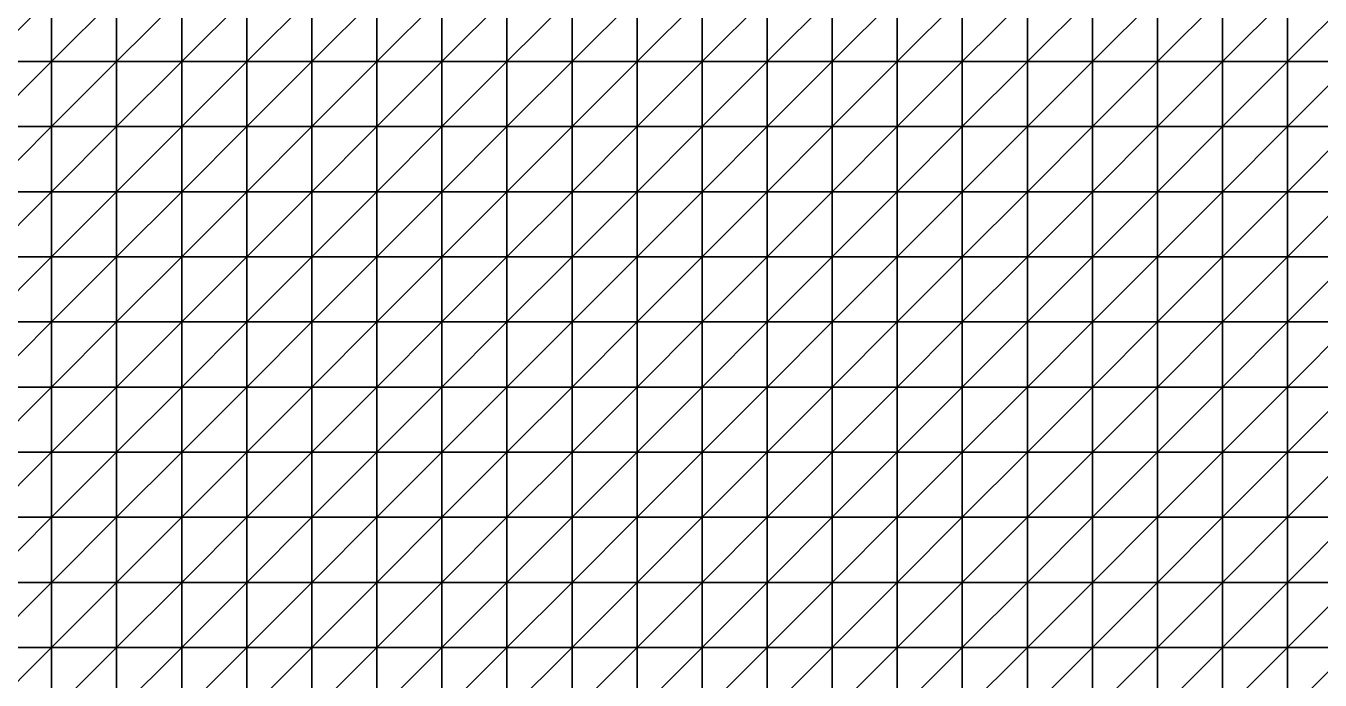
# Model space of a CAD drawing. Header units: metres. Extents: x 351000 to 353000, y 7455000 to 7457000.
# Drawn here: x 351490.1 to 351987.5, y 7455987.5 to 7456238.7 of the extents above; entities that cross this region are included whole.
import ezdxf

# ---------------------------------------------------------------- set-up
doc = ezdxf.new("R2010")
doc.units = ezdxf.units.M

msp = doc.modelspace()

# ---------------------------------------------------------------- linework, layer by layer
at = {"layer": 'BASE_OF_OXIDE_BOX'}
for points in [[(351475, 7456225, 1159.67), (351500, 7456225, 1165.14), (351500, 7456250, 1162.26)], [(351475, 7456225, 1159.67), (351500, 7456250, 1162.26), (351475, 7456250, 1160.3)], [(351500, 7456225, 1165.14), (351525, 7456225, 1172.25), (351525, 7456250, 1166.75)], [(351500, 7456225, 1165.14), (351525, 7456250, 1166.75), (351500, 7456250, 1162.26)], [(351525, 7456225, 1172.25), (351550, 7456225, 1180), (351550, 7456250, 1173.06)], [(351525, 7456225, 1172.25), (351550, 7456250, 1173.06), (351525, 7456250, 1166.75)], [(351550, 7456225, 1180), (351575, 7456225, 1187.19), (351575, 7456250, 1180.02)], [(351550, 7456225, 1180), (351575, 7456250, 1180.02), (351550, 7456250, 1173.06)], [(351575, 7456225, 1187.19), (351600, 7456225, 1192.64), (351600, 7456250, 1186.21)], [(351575, 7456225, 1187.19), (351600, 7456250, 1186.21), (351575, 7456250, 1180.02)], [(351600, 7456225, 1192.64), (351625, 7456225, 1195.49), (351625, 7456250, 1190.42)], [(351600, 7456225, 1192.64), (351625, 7456250, 1190.42), (351600, 7456250, 1186.21)], [(351625, 7456225, 1195.49), (351650, 7456225, 1195.62), (351650, 7456250, 1192.17)], [(351625, 7456225, 1195.49), (351650, 7456250, 1192.17), (351625, 7456250, 1190.42)], [(351650, 7456225, 1195.62), (351675, 7456225, 1193.72), (351675, 7456250, 1191.92)], [(351650, 7456225, 1195.62), (351675, 7456250, 1191.92), (351650, 7456250, 1192.17)], [(351675, 7456225, 1193.72), (351700, 7456225, 1191.16), (351700, 7456250, 1190.87)], [(351675, 7456225, 1193.72), (351700, 7456250, 1190.87), (351675, 7456250, 1191.92)], [(351700, 7456225, 1191.16), (351725, 7456225, 1189.55), (351725, 7456250, 1190.51)], [(351700, 7456225, 1191.16), (351725, 7456250, 1190.51), (351700, 7456250, 1190.87)], [(351725, 7456225, 1189.55), (351750, 7456225, 1190.13), (351750, 7456250, 1191.98)], [(351725, 7456225, 1189.55), (351750, 7456250, 1191.98), (351725, 7456250, 1190.51)], [(351750, 7456225, 1190.13), (351775, 7456225, 1193.22), (351775, 7456250, 1195.52)], [(351750, 7456225, 1190.13), (351775, 7456250, 1195.52), (351750, 7456250, 1191.98)], [(351775, 7456225, 1193.22), (351800, 7456225, 1197.93), (351800, 7456250, 1200.2)], [(351775, 7456225, 1193.22), (351800, 7456250, 1200.2), (351775, 7456250, 1195.52)], [(351800, 7456225, 1197.93), (351825, 7456225, 1202.55), (351825, 7456250, 1204.33)], [(351800, 7456225, 1197.93), (351825, 7456250, 1204.33), (351800, 7456250, 1200.2)], [(351825, 7456225, 1202.55), (351850, 7456225, 1205.28), (351850, 7456250, 1206.25)], [(351825, 7456225, 1202.55), (351850, 7456250, 1206.25), (351825, 7456250, 1204.33)], [(351850, 7456225, 1205.28), (351875, 7456225, 1205.07), (351875, 7456250, 1205.13)], [(351850, 7456225, 1205.28), (351875, 7456250, 1205.13), (351850, 7456250, 1206.25)], [(351875, 7456225, 1205.07), (351900, 7456225, 1201.99), (351900, 7456250, 1201.36)], [(351875, 7456225, 1205.07), (351900, 7456250, 1201.36), (351875, 7456250, 1205.13)], [(351900, 7456225, 1201.99), (351925, 7456225, 1197.15), (351925, 7456250, 1196.26)], [(351900, 7456225, 1201.99), (351925, 7456250, 1196.26), (351900, 7456250, 1201.36)], [(351925, 7456225, 1197.15), (351950, 7456225, 1192.21), (351950, 7456250, 1191.56)], [(351925, 7456225, 1197.15), (351950, 7456250, 1191.56), (351925, 7456250, 1196.26)], [(351950, 7456225, 1192.21), (351975, 7456225, 1188.58), (351975, 7456250, 1188.58)], [(351950, 7456225, 1192.21), (351975, 7456250, 1188.58), (351950, 7456250, 1191.56)], [(351975, 7456225, 1188.58), (352000, 7456225, 1186.88), (352000, 7456250, 1187.69)], [(351975, 7456225, 1188.58), (352000, 7456250, 1187.69), (351975, 7456250, 1188.58)], [(351475, 7456200, 1161.87), (351500, 7456200, 1171.58), (351500, 7456225, 1165.14)], [(351475, 7456200, 1161.87), (351500, 7456225, 1165.14), (351475, 7456225, 1159.67)], [(351500, 7456200, 1171.58), (351525, 7456200, 1181.83), (351525, 7456225, 1172.25)], [(351500, 7456200, 1171.58), (351525, 7456225, 1172.25), (351500, 7456225, 1165.14)], [(351525, 7456200, 1181.83), (351550, 7456200, 1191.27), (351550, 7456225, 1180)], [(351525, 7456200, 1181.83), (351550, 7456225, 1180), (351525, 7456225, 1172.25)], [(351550, 7456200, 1191.27), (351575, 7456200, 1198.75), (351575, 7456225, 1187.19)], [(351550, 7456200, 1191.27), (351575, 7456225, 1187.19), (351550, 7456225, 1180)], [(351575, 7456200, 1198.75), (351600, 7456200, 1203.42), (351600, 7456225, 1192.64)], [(351575, 7456200, 1198.75), (351600, 7456225, 1192.64), (351575, 7456225, 1187.19)], [(351600, 7456200, 1203.42), (351625, 7456200, 1204.84), (351625, 7456225, 1195.49)], [(351600, 7456200, 1203.42), (351625, 7456225, 1195.49), (351600, 7456225, 1192.64)], [(351625, 7456200, 1204.84), (351650, 7456200, 1203.24), (351650, 7456225, 1195.62)], [(351625, 7456200, 1204.84), (351650, 7456225, 1195.62), (351625, 7456225, 1195.49)], [(351650, 7456200, 1203.24), (351675, 7456200, 1199.55), (351675, 7456225, 1193.72)], [(351650, 7456200, 1203.24), (351675, 7456225, 1193.72), (351650, 7456225, 1195.62)], [(351675, 7456200, 1199.55), (351700, 7456200, 1195.26), (351700, 7456225, 1191.16)], [(351675, 7456200, 1199.55), (351700, 7456225, 1191.16), (351675, 7456225, 1193.72)], [(351700, 7456200, 1195.26), (351725, 7456200, 1192.04), (351725, 7456225, 1189.55)], [(351700, 7456200, 1195.26), (351725, 7456225, 1189.55), (351700, 7456225, 1191.16)], [(351725, 7456200, 1192.04), (351750, 7456200, 1191.18), (351750, 7456225, 1190.13)], [(351725, 7456200, 1192.04), (351750, 7456225, 1190.13), (351725, 7456225, 1189.55)], [(351750, 7456200, 1191.18), (351775, 7456200, 1193.07), (351775, 7456225, 1193.22)], [(351750, 7456200, 1191.18), (351775, 7456225, 1193.22), (351750, 7456225, 1190.13)], [(351775, 7456200, 1193.07), (351800, 7456200, 1196.95), (351800, 7456225, 1197.93)], [(351775, 7456200, 1193.07), (351800, 7456225, 1197.93), (351775, 7456225, 1193.22)], [(351800, 7456200, 1196.95), (351825, 7456200, 1201.18), (351825, 7456225, 1202.55)], [(351800, 7456200, 1196.95), (351825, 7456225, 1202.55), (351800, 7456225, 1197.93)], [(351825, 7456200, 1201.18), (351850, 7456200, 1203.98), (351850, 7456225, 1205.28)], [(351825, 7456200, 1201.18), (351850, 7456225, 1205.28), (351825, 7456225, 1202.55)], [(351850, 7456200, 1203.98), (351875, 7456200, 1204.14), (351875, 7456225, 1205.07)], [(351850, 7456200, 1203.98), (351875, 7456225, 1205.07), (351850, 7456225, 1205.28)], [(351875, 7456200, 1204.14), (351900, 7456200, 1201.49), (351900, 7456225, 1201.99)], [(351875, 7456200, 1204.14), (351900, 7456225, 1201.99), (351875, 7456225, 1205.07)], [(351900, 7456200, 1201.49), (351925, 7456200, 1196.92), (351925, 7456225, 1197.15)], [(351900, 7456200, 1201.49), (351925, 7456225, 1197.15), (351900, 7456225, 1201.99)], [(351925, 7456200, 1196.92), (351950, 7456200, 1191.95), (351950, 7456225, 1192.21)], [(351925, 7456200, 1196.92), (351950, 7456225, 1192.21), (351925, 7456225, 1197.15)], [(351950, 7456200, 1191.95), (351975, 7456200, 1188.04), (351975, 7456225, 1188.58)], [(351950, 7456200, 1191.95), (351975, 7456225, 1188.58), (351950, 7456225, 1192.21)], [(351975, 7456200, 1188.04), (352000, 7456200, 1185.97), (352000, 7456225, 1186.88)], [(351975, 7456200, 1188.04), (352000, 7456225, 1186.88), (351975, 7456225, 1188.58)], [(351475, 7456175, 1167.38), (351500, 7456175, 1181.17), (351500, 7456200, 1171.58)], [(351475, 7456175, 1167.38), (351500, 7456200, 1171.58), (351475, 7456200, 1161.87)], [(351500, 7456175, 1181.17), (351525, 7456175, 1194.23), (351525, 7456200, 1181.83)], [(351500, 7456175, 1181.17), (351525, 7456200, 1181.83), (351500, 7456200, 1171.58)], [(351525, 7456175, 1194.23), (351550, 7456175, 1204.98), (351550, 7456200, 1191.27)], [(351525, 7456175, 1194.23), (351550, 7456200, 1191.27), (351525, 7456200, 1181.83)], [(351550, 7456175, 1204.98), (351575, 7456175, 1212.43), (351575, 7456200, 1198.75)], [(351550, 7456175, 1204.98), (351575, 7456200, 1198.75), (351550, 7456200, 1191.27)], [(351575, 7456175, 1212.43), (351600, 7456175, 1216.11), (351600, 7456200, 1203.42)], [(351575, 7456175, 1212.43), (351600, 7456200, 1203.42), (351575, 7456200, 1198.75)], [(351600, 7456175, 1216.11), (351625, 7456175, 1216.06), (351625, 7456200, 1204.84)], [(351600, 7456175, 1216.11), (351625, 7456200, 1204.84), (351600, 7456200, 1203.42)], [(351625, 7456175, 1216.06), (351650, 7456175, 1212.81), (351650, 7456200, 1203.24)], [(351625, 7456175, 1216.06), (351650, 7456200, 1203.24), (351625, 7456200, 1204.84)], [(351650, 7456175, 1212.81), (351675, 7456175, 1207.48), (351675, 7456200, 1199.55)], [(351650, 7456175, 1212.81), (351675, 7456200, 1199.55), (351650, 7456200, 1203.24)], [(351675, 7456175, 1207.48), (351700, 7456175, 1201.56), (351700, 7456200, 1195.26)], [(351675, 7456175, 1207.48), (351700, 7456200, 1195.26), (351675, 7456200, 1199.55)], [(351700, 7456175, 1201.56), (351725, 7456175, 1196.7), (351725, 7456200, 1192.04)], [(351700, 7456175, 1201.56), (351725, 7456200, 1192.04), (351700, 7456200, 1195.26)], [(351725, 7456175, 1196.7), (351750, 7456175, 1194.17), (351750, 7456200, 1191.18)], [(351725, 7456175, 1196.7), (351750, 7456200, 1191.18), (351725, 7456200, 1192.04)], [(351750, 7456175, 1194.17), (351775, 7456175, 1194.46), (351775, 7456200, 1193.07)], [(351750, 7456175, 1194.17), (351775, 7456200, 1193.07), (351750, 7456200, 1191.18)], [(351775, 7456175, 1194.46), (351800, 7456175, 1196.96), (351800, 7456200, 1196.95)], [(351775, 7456175, 1194.46), (351800, 7456200, 1196.95), (351775, 7456200, 1193.07)], [(351800, 7456175, 1196.96), (351825, 7456175, 1200.25), (351825, 7456200, 1201.18)], [(351800, 7456175, 1196.96), (351825, 7456200, 1201.18), (351800, 7456200, 1196.95)], [(351825, 7456175, 1200.25), (351850, 7456175, 1202.63), (351850, 7456200, 1203.98)], [(351825, 7456175, 1200.25), (351850, 7456200, 1203.98), (351825, 7456200, 1201.18)], [(351850, 7456175, 1202.63), (351875, 7456175, 1202.85), (351875, 7456200, 1204.14)], [(351850, 7456175, 1202.63), (351875, 7456200, 1204.14), (351850, 7456200, 1203.98)], [(351875, 7456175, 1202.85), (351900, 7456175, 1200.52), (351900, 7456200, 1201.49)], [(351875, 7456175, 1202.85), (351900, 7456200, 1201.49), (351875, 7456200, 1204.14)], [(351900, 7456175, 1200.52), (351925, 7456175, 1196.26), (351925, 7456200, 1196.92)], [(351900, 7456175, 1200.52), (351925, 7456200, 1196.92), (351900, 7456200, 1201.49)], [(351925, 7456175, 1196.26), (351950, 7456175, 1191.41), (351950, 7456200, 1191.95)], [(351925, 7456175, 1196.26), (351950, 7456200, 1191.95), (351925, 7456200, 1196.92)], [(351950, 7456175, 1191.41), (351975, 7456175, 1187.4), (351975, 7456200, 1188.04)], [(351950, 7456175, 1191.41), (351975, 7456200, 1188.04), (351950, 7456200, 1191.95)], [(351975, 7456175, 1187.4), (352000, 7456175, 1185.1), (352000, 7456200, 1185.97)], [(351975, 7456175, 1187.4), (352000, 7456200, 1185.97), (351975, 7456200, 1188.04)], [(351475, 7456150, 1176.27), (351500, 7456150, 1192.91), (351500, 7456175, 1181.17)], [(351475, 7456150, 1176.27), (351500, 7456175, 1181.17), (351475, 7456175, 1167.38)], [(351500, 7456150, 1192.91), (351525, 7456150, 1207.49), (351525, 7456175, 1194.23)], [(351500, 7456150, 1192.91), (351525, 7456175, 1194.23), (351500, 7456175, 1181.17)], [(351525, 7456150, 1207.49), (351550, 7456150, 1218.41), (351550, 7456175, 1204.98)], [(351525, 7456150, 1207.49), (351550, 7456175, 1204.98), (351525, 7456175, 1194.23)], [(351550, 7456150, 1218.41), (351575, 7456150, 1224.97), (351575, 7456175, 1212.43)], [(351550, 7456150, 1218.41), (351575, 7456175, 1212.43), (351550, 7456175, 1204.98)], [(351575, 7456150, 1224.97), (351600, 7456150, 1227.16), (351600, 7456175, 1216.11)], [(351575, 7456150, 1224.97), (351600, 7456175, 1216.11), (351575, 7456175, 1212.43)], [(351600, 7456150, 1227.16), (351625, 7456150, 1225.45), (351625, 7456175, 1216.06)], [(351600, 7456150, 1227.16), (351625, 7456175, 1216.06), (351600, 7456175, 1216.11)], [(351625, 7456150, 1225.45), (351650, 7456150, 1220.67), (351650, 7456175, 1212.81)], [(351625, 7456150, 1225.45), (351650, 7456175, 1212.81), (351625, 7456175, 1216.06)], [(351650, 7456150, 1220.67), (351675, 7456150, 1213.98), (351675, 7456175, 1207.48)], [(351650, 7456150, 1220.67), (351675, 7456175, 1207.48), (351650, 7456175, 1212.81)], [(351675, 7456150, 1213.98), (351700, 7456150, 1206.81), (351700, 7456175, 1201.56)], [(351675, 7456150, 1213.98), (351700, 7456175, 1201.56), (351675, 7456175, 1207.48)], [(351700, 7456150, 1206.81), (351725, 7456150, 1200.65), (351725, 7456175, 1196.7)], [(351700, 7456150, 1206.81), (351725, 7456175, 1196.7), (351700, 7456175, 1201.56)], [(351725, 7456150, 1200.65), (351750, 7456150, 1196.73), (351750, 7456175, 1194.17)], [(351725, 7456150, 1200.65), (351750, 7456175, 1194.17), (351725, 7456175, 1196.7)], [(351750, 7456150, 1196.73), (351775, 7456150, 1195.58), (351775, 7456175, 1194.46)], [(351750, 7456150, 1196.73), (351775, 7456175, 1194.46), (351750, 7456175, 1194.17)], [(351775, 7456150, 1195.58), (351800, 7456150, 1196.84), (351800, 7456175, 1196.96)], [(351775, 7456150, 1195.58), (351800, 7456175, 1196.96), (351775, 7456175, 1194.46)], [(351800, 7456150, 1196.84), (351825, 7456150, 1199.32), (351825, 7456175, 1200.25)], [(351800, 7456150, 1196.84), (351825, 7456175, 1200.25), (351800, 7456175, 1196.96)], [(351825, 7456150, 1199.32), (351850, 7456150, 1201.52), (351850, 7456175, 1202.63)], [(351825, 7456150, 1199.32), (351850, 7456175, 1202.63), (351825, 7456175, 1200.25)], [(351850, 7456150, 1201.52), (351875, 7456150, 1202.13), (351875, 7456175, 1202.85)], [(351850, 7456150, 1201.52), (351875, 7456175, 1202.85), (351850, 7456175, 1202.63)], [(351875, 7456150, 1202.13), (351900, 7456150, 1200.51), (351900, 7456175, 1200.52)], [(351875, 7456150, 1202.13), (351900, 7456175, 1200.52), (351875, 7456175, 1202.85)], [(351900, 7456150, 1200.51), (351925, 7456150, 1196.96), (351925, 7456175, 1196.26)], [(351900, 7456150, 1200.51), (351925, 7456175, 1196.26), (351900, 7456175, 1200.52)], [(351925, 7456150, 1196.96), (351950, 7456150, 1192.54), (351950, 7456175, 1191.41)], [(351925, 7456150, 1196.96), (351950, 7456175, 1191.41), (351925, 7456175, 1196.26)], [(351950, 7456150, 1192.54), (351975, 7456150, 1188.58), (351975, 7456175, 1187.4)], [(351950, 7456150, 1192.54), (351975, 7456175, 1187.4), (351950, 7456175, 1191.41)], [(351975, 7456150, 1188.58), (352000, 7456150, 1186.03), (352000, 7456175, 1185.1)], [(351975, 7456150, 1188.58), (352000, 7456175, 1185.1), (351975, 7456175, 1187.4)], [(351475, 7456125, 1187.43), (351500, 7456125, 1205), (351500, 7456150, 1192.91)], [(351475, 7456125, 1187.43), (351500, 7456150, 1192.91), (351475, 7456150, 1176.27)], [(351500, 7456125, 1205), (351525, 7456125, 1219.31), (351525, 7456150, 1207.49)], [(351500, 7456125, 1205), (351525, 7456150, 1207.49), (351500, 7456150, 1192.91)], [(351525, 7456125, 1219.31), (351550, 7456125, 1227.46), (351550, 7456150, 1218.41)], [(351525, 7456125, 1219.31), (351550, 7456150, 1218.41), (351525, 7456150, 1207.49)], [(351550, 7456125, 1227.46), (351575, 7456125, 1229.09), (351575, 7456150, 1224.97)], [(351550, 7456125, 1227.46), (351575, 7456150, 1224.97), (351550, 7456150, 1218.41)], [(351575, 7456125, 1229.09), (351600, 7456125, 1229.96), (351600, 7456150, 1227.16)], [(351575, 7456125, 1229.09), (351600, 7456150, 1227.16), (351575, 7456150, 1224.97)], [(351600, 7456125, 1229.96), (351625, 7456125, 1230.01), (351625, 7456150, 1225.45)], [(351600, 7456125, 1229.96), (351625, 7456150, 1225.45), (351600, 7456150, 1227.16)], [(351625, 7456125, 1230.01), (351650, 7456125, 1223.82), (351650, 7456150, 1220.67)], [(351625, 7456125, 1230.01), (351650, 7456150, 1220.67), (351625, 7456150, 1225.45)], [(351650, 7456125, 1223.82), (351675, 7456125, 1216.16), (351675, 7456150, 1213.98)], [(351650, 7456125, 1223.82), (351675, 7456150, 1213.98), (351650, 7456150, 1220.67)], [(351675, 7456125, 1216.16), (351700, 7456125, 1208.27), (351700, 7456150, 1206.81)], [(351675, 7456125, 1216.16), (351700, 7456150, 1206.81), (351675, 7456150, 1213.98)], [(351700, 7456125, 1208.27), (351725, 7456125, 1201.43), (351725, 7456150, 1200.65)], [(351700, 7456125, 1208.27), (351725, 7456150, 1200.65), (351700, 7456150, 1206.81)], [(351725, 7456125, 1201.43), (351750, 7456125, 1196.75), (351750, 7456150, 1196.73)], [(351725, 7456125, 1201.43), (351750, 7456150, 1196.73), (351725, 7456150, 1200.65)], [(351750, 7456125, 1196.75), (351775, 7456125, 1194.85), (351775, 7456150, 1195.58)], [(351750, 7456125, 1196.75), (351775, 7456150, 1195.58), (351750, 7456150, 1196.73)], [(351775, 7456125, 1194.85), (351800, 7456125, 1195.58), (351800, 7456150, 1196.84)], [(351775, 7456125, 1194.85), (351800, 7456150, 1196.84), (351775, 7456150, 1195.58)], [(351800, 7456125, 1195.58), (351825, 7456125, 1198.07), (351825, 7456150, 1199.32)], [(351800, 7456125, 1195.58), (351825, 7456150, 1199.32), (351800, 7456150, 1196.84)], [(351825, 7456125, 1198.07), (351850, 7456125, 1200.98), (351850, 7456150, 1201.52)], [(351825, 7456125, 1198.07), (351850, 7456150, 1201.52), (351825, 7456150, 1199.32)], [(351850, 7456125, 1200.98), (351875, 7456125, 1202.92), (351875, 7456150, 1202.13)], [(351850, 7456125, 1200.98), (351875, 7456150, 1202.13), (351850, 7456150, 1201.52)], [(351875, 7456125, 1202.92), (351900, 7456125, 1202.92), (351900, 7456150, 1200.51)], [(351875, 7456125, 1202.92), (351900, 7456150, 1200.51), (351875, 7456150, 1202.13)], [(351900, 7456125, 1202.92), (351925, 7456125, 1200.86), (351925, 7456150, 1196.96)], [(351900, 7456125, 1202.92), (351925, 7456150, 1196.96), (351900, 7456150, 1200.51)], [(351925, 7456125, 1200.86), (351950, 7456125, 1197.43), (351950, 7456150, 1192.54)], [(351925, 7456125, 1200.86), (351950, 7456150, 1192.54), (351925, 7456150, 1196.96)], [(351950, 7456125, 1197.43), (351975, 7456125, 1193.78), (351975, 7456150, 1188.58)], [(351950, 7456125, 1197.43), (351975, 7456150, 1188.58), (351950, 7456150, 1192.54)], [(351975, 7456125, 1193.78), (352000, 7456125, 1190.89), (352000, 7456150, 1186.03)], [(351975, 7456125, 1193.78), (352000, 7456150, 1186.03), (351975, 7456150, 1188.58)], [(351475, 7456100, 1198.47), (351500, 7456100, 1215.27), (351500, 7456125, 1205)], [(351475, 7456100, 1198.47), (351500, 7456125, 1205), (351475, 7456125, 1187.43)], [(351500, 7456100, 1215.27), (351525, 7456100, 1222.01), (351525, 7456125, 1219.31)], [(351500, 7456100, 1215.27), (351525, 7456125, 1219.31), (351500, 7456125, 1205)], [(351525, 7456100, 1222.01), (351550, 7456100, 1224.01), (351550, 7456125, 1227.46)], [(351525, 7456100, 1222.01), (351550, 7456125, 1227.46), (351525, 7456125, 1219.31)], [(351550, 7456100, 1224.01), (351575, 7456100, 1224.81), (351575, 7456125, 1229.09)], [(351550, 7456100, 1224.01), (351575, 7456125, 1229.09), (351550, 7456125, 1227.46)], [(351575, 7456100, 1224.81), (351600, 7456100, 1225.33), (351600, 7456125, 1229.96)], [(351575, 7456100, 1224.81), (351600, 7456125, 1229.96), (351575, 7456125, 1229.09)], [(351600, 7456100, 1225.33), (351625, 7456100, 1226.29), (351625, 7456125, 1230.01)], [(351600, 7456100, 1225.33), (351625, 7456125, 1230.01), (351600, 7456125, 1229.96)], [(351625, 7456100, 1226.29), (351650, 7456100, 1221.97), (351650, 7456125, 1223.82)], [(351625, 7456100, 1226.29), (351650, 7456125, 1223.82), (351625, 7456125, 1230.01)], [(351650, 7456100, 1221.97), (351675, 7456100, 1213.78), (351675, 7456125, 1216.16)], [(351650, 7456100, 1221.97), (351675, 7456125, 1216.16), (351650, 7456125, 1223.82)], [(351675, 7456100, 1213.78), (351700, 7456100, 1205.72), (351700, 7456125, 1208.27)], [(351675, 7456100, 1213.78), (351700, 7456125, 1208.27), (351675, 7456125, 1216.16)], [(351700, 7456100, 1205.72), (351725, 7456100, 1198.81), (351725, 7456125, 1201.43)], [(351700, 7456100, 1205.72), (351725, 7456125, 1201.43), (351700, 7456125, 1208.27)], [(351725, 7456100, 1198.81), (351750, 7456100, 1194.04), (351750, 7456125, 1196.75)], [(351725, 7456100, 1198.81), (351750, 7456125, 1196.75), (351725, 7456125, 1201.43)], [(351750, 7456100, 1194.04), (351775, 7456100, 1192.11), (351775, 7456125, 1194.85)], [(351750, 7456100, 1194.04), (351775, 7456125, 1194.85), (351750, 7456125, 1196.75)], [(351775, 7456100, 1192.11), (351800, 7456100, 1193.15), (351800, 7456125, 1195.58)], [(351775, 7456100, 1192.11), (351800, 7456125, 1195.58), (351775, 7456125, 1194.85)], [(351800, 7456100, 1193.15), (351825, 7456100, 1196.59), (351825, 7456125, 1198.07)], [(351800, 7456100, 1193.15), (351825, 7456125, 1198.07), (351800, 7456125, 1195.58)], [(351825, 7456100, 1196.59), (351850, 7456100, 1201.23), (351850, 7456125, 1200.98)], [(351825, 7456100, 1196.59), (351850, 7456125, 1200.98), (351825, 7456125, 1198.07)], [(351850, 7456100, 1201.23), (351875, 7456100, 1205.12), (351875, 7456125, 1202.92)], [(351850, 7456100, 1201.23), (351875, 7456125, 1202.92), (351850, 7456125, 1200.98)], [(351875, 7456100, 1205.12), (351900, 7456100, 1207.56), (351900, 7456125, 1202.92)], [(351875, 7456100, 1205.12), (351900, 7456125, 1202.92), (351875, 7456125, 1202.92)], [(351900, 7456100, 1207.56), (351925, 7456100, 1208.4), (351925, 7456125, 1200.86)], [(351900, 7456100, 1207.56), (351925, 7456125, 1200.86), (351900, 7456125, 1202.92)], [(351925, 7456100, 1208.4), (351950, 7456100, 1206.53), (351950, 7456125, 1197.43)], [(351925, 7456100, 1208.4), (351950, 7456125, 1197.43), (351925, 7456125, 1200.86)], [(351950, 7456100, 1206.53), (351975, 7456100, 1203.44), (351975, 7456125, 1193.78)], [(351950, 7456100, 1206.53), (351975, 7456125, 1193.78), (351950, 7456125, 1197.43)], [(351975, 7456100, 1203.44), (352000, 7456100, 1200.12), (352000, 7456125, 1190.89)], [(351975, 7456100, 1203.44), (352000, 7456125, 1190.89), (351975, 7456125, 1193.78)], [(351475, 7456075, 1206.82), (351500, 7456075, 1215.8), (351500, 7456100, 1215.27)], [(351475, 7456075, 1206.82), (351500, 7456100, 1215.27), (351475, 7456100, 1198.47)], [(351500, 7456075, 1215.8), (351525, 7456075, 1217.77), (351525, 7456100, 1222.01)], [(351500, 7456075, 1215.8), (351525, 7456100, 1222.01), (351500, 7456100, 1215.27)], [(351525, 7456075, 1217.77), (351550, 7456075, 1218.77), (351550, 7456100, 1224.01)], [(351525, 7456075, 1217.77), (351550, 7456100, 1224.01), (351525, 7456100, 1222.01)], [(351550, 7456075, 1218.77), (351575, 7456075, 1219.52), (351575, 7456100, 1224.81)], [(351550, 7456075, 1218.77), (351575, 7456100, 1224.81), (351550, 7456100, 1224.01)], [(351575, 7456075, 1219.52), (351600, 7456075, 1220.7), (351600, 7456100, 1225.33)], [(351575, 7456075, 1219.52), (351600, 7456100, 1225.33), (351575, 7456100, 1224.81)], [(351600, 7456075, 1220.7), (351625, 7456075, 1222.69), (351625, 7456100, 1226.29)], [(351600, 7456075, 1220.7), (351625, 7456100, 1226.29), (351600, 7456100, 1225.33)], [(351625, 7456075, 1222.69), (351650, 7456075, 1217.85), (351650, 7456100, 1221.97)], [(351625, 7456075, 1222.69), (351650, 7456100, 1221.97), (351625, 7456100, 1226.29)], [(351650, 7456075, 1217.85), (351675, 7456075, 1209.59), (351675, 7456100, 1213.78)], [(351650, 7456075, 1217.85), (351675, 7456100, 1213.78), (351650, 7456100, 1221.97)], [(351675, 7456075, 1209.59), (351700, 7456075, 1201.72), (351700, 7456100, 1205.72)], [(351675, 7456075, 1209.59), (351700, 7456100, 1205.72), (351675, 7456100, 1213.78)], [(351700, 7456075, 1201.72), (351725, 7456075, 1195.03), (351725, 7456100, 1198.81)], [(351700, 7456075, 1201.72), (351725, 7456100, 1198.81), (351700, 7456100, 1205.72)], [(351725, 7456075, 1195.03), (351750, 7456075, 1190.43), (351750, 7456100, 1194.04)], [(351725, 7456075, 1195.03), (351750, 7456100, 1194.04), (351725, 7456100, 1198.81)], [(351750, 7456075, 1190.43), (351775, 7456075, 1188.74), (351775, 7456100, 1192.11)], [(351750, 7456075, 1190.43), (351775, 7456100, 1192.11), (351750, 7456100, 1194.04)], [(351775, 7456075, 1188.74), (351800, 7456075, 1190.4), (351800, 7456100, 1193.15)], [(351775, 7456075, 1188.74), (351800, 7456100, 1193.15), (351775, 7456100, 1192.11)], [(351800, 7456075, 1190.4), (351825, 7456075, 1195.17), (351825, 7456100, 1196.59)], [(351800, 7456075, 1190.4), (351825, 7456100, 1196.59), (351800, 7456100, 1193.15)], [(351825, 7456075, 1195.17), (351850, 7456075, 1201.98), (351850, 7456100, 1201.23)], [(351825, 7456075, 1195.17), (351850, 7456100, 1201.23), (351825, 7456100, 1196.59)], [(351850, 7456075, 1201.98), (351875, 7456075, 1206.62), (351875, 7456100, 1205.12)], [(351850, 7456075, 1201.98), (351875, 7456100, 1205.12), (351850, 7456100, 1201.23)], [(351875, 7456075, 1206.62), (351900, 7456075, 1209.93), (351900, 7456100, 1207.56)], [(351875, 7456075, 1206.62), (351900, 7456100, 1207.56), (351875, 7456100, 1205.12)], [(351900, 7456075, 1209.93), (351925, 7456075, 1213.78), (351925, 7456100, 1208.4)], [(351900, 7456075, 1209.93), (351925, 7456100, 1208.4), (351900, 7456100, 1207.56)], [(351925, 7456075, 1213.78), (351950, 7456075, 1217.38), (351950, 7456100, 1206.53)], [(351925, 7456075, 1213.78), (351950, 7456100, 1206.53), (351925, 7456100, 1208.4)], [(351950, 7456075, 1217.38), (351975, 7456075, 1215.28), (351975, 7456100, 1203.44)], [(351950, 7456075, 1217.38), (351975, 7456100, 1203.44), (351950, 7456100, 1206.53)], [(351975, 7456075, 1215.28), (352000, 7456075, 1211.51), (352000, 7456100, 1200.12)], [(351975, 7456075, 1215.28), (352000, 7456100, 1200.12), (351975, 7456100, 1203.44)], [(351475, 7456050, 1211.09), (351500, 7456050, 1213.08), (351500, 7456075, 1215.8)], [(351475, 7456050, 1211.09), (351500, 7456075, 1215.8), (351475, 7456075, 1206.82)], [(351500, 7456050, 1213.08), (351525, 7456050, 1214.22), (351525, 7456075, 1217.77)], [(351500, 7456050, 1213.08), (351525, 7456075, 1217.77), (351500, 7456075, 1215.8)], [(351525, 7456050, 1214.22), (351550, 7456050, 1215.21), (351550, 7456075, 1218.77)], [(351525, 7456050, 1214.22), (351550, 7456075, 1218.77), (351525, 7456075, 1217.77)], [(351550, 7456050, 1215.21), (351575, 7456050, 1216.84), (351575, 7456075, 1219.52)], [(351550, 7456050, 1215.21), (351575, 7456075, 1219.52), (351550, 7456075, 1218.77)], [(351575, 7456050, 1216.84), (351600, 7456050, 1219.55), (351600, 7456075, 1220.7)], [(351575, 7456050, 1216.84), (351600, 7456075, 1220.7), (351575, 7456075, 1219.52)], [(351600, 7456050, 1219.55), (351625, 7456050, 1223.25), (351625, 7456075, 1222.69)], [(351600, 7456050, 1219.55), (351625, 7456075, 1222.69), (351600, 7456075, 1220.7)], [(351625, 7456050, 1223.25), (351650, 7456050, 1215.45), (351650, 7456075, 1217.85)], [(351625, 7456050, 1223.25), (351650, 7456075, 1217.85), (351625, 7456075, 1222.69)], [(351650, 7456050, 1215.45), (351675, 7456050, 1207.49), (351675, 7456075, 1209.59)], [(351650, 7456050, 1215.45), (351675, 7456075, 1209.59), (351650, 7456075, 1217.85)], [(351675, 7456050, 1207.49), (351700, 7456050, 1199.9), (351700, 7456075, 1201.72)], [(351675, 7456050, 1207.49), (351700, 7456075, 1201.72), (351675, 7456075, 1209.59)], [(351700, 7456050, 1199.9), (351725, 7456050, 1193.27), (351725, 7456075, 1195.03)], [(351700, 7456050, 1199.9), (351725, 7456075, 1195.03), (351700, 7456075, 1201.72)], [(351725, 7456050, 1193.27), (351750, 7456050, 1188.48), (351750, 7456075, 1190.43)], [(351725, 7456050, 1193.27), (351750, 7456075, 1190.43), (351725, 7456075, 1195.03)], [(351750, 7456050, 1188.48), (351775, 7456050, 1186.57), (351775, 7456075, 1188.74)], [(351750, 7456050, 1188.48), (351775, 7456075, 1188.74), (351750, 7456075, 1190.43)], [(351775, 7456050, 1186.57), (351800, 7456050, 1188.33), (351800, 7456075, 1190.4)], [(351775, 7456050, 1186.57), (351800, 7456075, 1190.4), (351775, 7456075, 1188.74)], [(351800, 7456050, 1188.33), (351825, 7456050, 1193.88), (351825, 7456075, 1195.17)], [(351800, 7456050, 1188.33), (351825, 7456075, 1195.17), (351800, 7456075, 1190.4)], [(351825, 7456050, 1193.88), (351850, 7456050, 1202.31), (351850, 7456075, 1201.98)], [(351825, 7456050, 1193.88), (351850, 7456075, 1201.98), (351825, 7456075, 1195.17)], [(351850, 7456050, 1202.31), (351875, 7456050, 1209.22), (351875, 7456075, 1206.62)], [(351850, 7456050, 1202.31), (351875, 7456075, 1206.62), (351850, 7456075, 1201.98)], [(351875, 7456050, 1209.22), (351900, 7456050, 1213.22), (351900, 7456075, 1209.93)], [(351875, 7456050, 1209.22), (351900, 7456075, 1209.93), (351875, 7456075, 1206.62)], [(351900, 7456050, 1213.22), (351925, 7456050, 1217.64), (351925, 7456075, 1213.78)], [(351900, 7456050, 1213.22), (351925, 7456075, 1213.78), (351900, 7456075, 1209.93)], [(351925, 7456050, 1217.64), (351950, 7456050, 1221.69), (351950, 7456075, 1217.38)], [(351925, 7456050, 1217.64), (351950, 7456075, 1217.38), (351925, 7456075, 1213.78)], [(351950, 7456050, 1221.69), (351975, 7456050, 1224.66), (351975, 7456075, 1215.28)], [(351950, 7456050, 1221.69), (351975, 7456075, 1215.28), (351950, 7456075, 1217.38)], [(351975, 7456050, 1224.66), (352000, 7456050, 1220.99), (352000, 7456075, 1211.51)], [(351975, 7456050, 1224.66), (352000, 7456075, 1211.51), (351975, 7456075, 1215.28)], [(351475, 7456025, 1209.83), (351500, 7456025, 1212.12), (351500, 7456050, 1213.08)], [(351475, 7456025, 1209.83), (351500, 7456050, 1213.08), (351475, 7456050, 1211.09)], [(351500, 7456025, 1212.12), (351525, 7456025, 1213.86), (351525, 7456050, 1214.22)], [(351500, 7456025, 1212.12), (351525, 7456050, 1214.22), (351500, 7456050, 1213.08)], [(351525, 7456025, 1213.86), (351550, 7456025, 1215.86), (351550, 7456050, 1215.21)], [(351525, 7456025, 1213.86), (351550, 7456050, 1215.21), (351525, 7456050, 1214.22)], [(351550, 7456025, 1215.86), (351575, 7456025, 1218.96), (351575, 7456050, 1216.84)], [(351550, 7456025, 1215.86), (351575, 7456050, 1216.84), (351550, 7456050, 1215.21)], [(351575, 7456025, 1218.96), (351600, 7456025, 1223.51), (351600, 7456050, 1219.55)], [(351575, 7456025, 1218.96), (351600, 7456050, 1219.55), (351575, 7456050, 1216.84)], [(351600, 7456025, 1223.51), (351625, 7456025, 1224.46), (351625, 7456050, 1223.25)], [(351600, 7456025, 1223.51), (351625, 7456050, 1223.25), (351600, 7456050, 1219.55)], [(351625, 7456025, 1224.46), (351650, 7456025, 1217.29), (351650, 7456050, 1215.45)], [(351625, 7456025, 1224.46), (351650, 7456050, 1215.45), (351625, 7456050, 1223.25)], [(351650, 7456025, 1217.29), (351675, 7456025, 1209.86), (351675, 7456050, 1207.49)], [(351650, 7456025, 1217.29), (351675, 7456050, 1207.49), (351650, 7456050, 1215.45)], [(351675, 7456025, 1209.86), (351700, 7456025, 1202.38), (351700, 7456050, 1199.9)], [(351675, 7456025, 1209.86), (351700, 7456050, 1199.9), (351675, 7456050, 1207.49)], [(351700, 7456025, 1202.38), (351725, 7456025, 1195.32), (351725, 7456050, 1193.27)], [(351700, 7456025, 1202.38), (351725, 7456050, 1193.27), (351700, 7456050, 1199.9)], [(351725, 7456025, 1195.32), (351750, 7456025, 1189.59), (351750, 7456050, 1188.48)], [(351725, 7456025, 1195.32), (351750, 7456050, 1188.48), (351725, 7456050, 1193.27)], [(351750, 7456025, 1189.59), (351775, 7456025, 1186.49), (351775, 7456050, 1186.57)], [(351750, 7456025, 1189.59), (351775, 7456050, 1186.57), (351750, 7456050, 1188.48)], [(351775, 7456025, 1186.49), (351800, 7456025, 1187.22), (351800, 7456050, 1188.33)], [(351775, 7456025, 1186.49), (351800, 7456050, 1188.33), (351775, 7456050, 1186.57)], [(351800, 7456025, 1187.22), (351825, 7456025, 1192.3), (351825, 7456050, 1193.88)], [(351800, 7456025, 1187.22), (351825, 7456050, 1193.88), (351800, 7456050, 1188.33)], [(351825, 7456025, 1192.3), (351850, 7456025, 1201.03), (351850, 7456050, 1202.31)], [(351825, 7456025, 1192.3), (351850, 7456050, 1202.31), (351825, 7456050, 1193.88)], [(351850, 7456025, 1201.03), (351875, 7456025, 1211.52), (351875, 7456050, 1209.22)], [(351850, 7456025, 1201.03), (351875, 7456050, 1209.22), (351850, 7456050, 1202.31)], [(351875, 7456025, 1211.52), (351900, 7456025, 1216.73), (351900, 7456050, 1213.22)], [(351875, 7456025, 1211.52), (351900, 7456050, 1213.22), (351875, 7456050, 1209.22)], [(351900, 7456025, 1216.73), (351925, 7456025, 1221.44), (351925, 7456050, 1217.64)], [(351900, 7456025, 1216.73), (351925, 7456050, 1217.64), (351900, 7456050, 1213.22)], [(351925, 7456025, 1221.44), (351950, 7456025, 1225.69), (351950, 7456050, 1221.69)], [(351925, 7456025, 1221.44), (351950, 7456050, 1221.69), (351925, 7456050, 1217.64)], [(351950, 7456025, 1225.69), (351975, 7456025, 1228.79), (351975, 7456050, 1224.66)], [(351950, 7456025, 1225.69), (351975, 7456050, 1224.66), (351950, 7456050, 1221.69)], [(351975, 7456025, 1228.79), (352000, 7456025, 1225.11), (352000, 7456050, 1220.99)], [(351975, 7456025, 1228.79), (352000, 7456050, 1220.99), (351975, 7456050, 1224.66)], [(351475, 7456000, 1210.28), (351500, 7456000, 1214.21), (351500, 7456025, 1212.12)], [(351475, 7456000, 1210.28), (351500, 7456025, 1212.12), (351475, 7456025, 1209.83)], [(351500, 7456000, 1214.21), (351525, 7456000, 1217.47), (351525, 7456025, 1213.86)], [(351500, 7456000, 1214.21), (351525, 7456025, 1213.86), (351500, 7456025, 1212.12)], [(351525, 7456000, 1217.47), (351550, 7456000, 1220.87), (351550, 7456025, 1215.86)], [(351525, 7456000, 1217.47), (351550, 7456025, 1215.86), (351525, 7456025, 1213.86)], [(351550, 7456000, 1220.87), (351575, 7456000, 1225.35), (351575, 7456025, 1218.96)], [(351550, 7456000, 1220.87), (351575, 7456025, 1218.96), (351550, 7456025, 1215.86)], [(351575, 7456000, 1225.35), (351600, 7456000, 1231.23), (351600, 7456025, 1223.51)], [(351575, 7456000, 1225.35), (351600, 7456025, 1223.51), (351575, 7456025, 1218.96)], [(351600, 7456000, 1231.23), (351625, 7456000, 1228.84), (351625, 7456025, 1224.46)], [(351600, 7456000, 1231.23), (351625, 7456025, 1224.46), (351600, 7456025, 1223.51)], [(351625, 7456000, 1228.84), (351650, 7456000, 1222.71), (351650, 7456025, 1217.29)], [(351625, 7456000, 1228.84), (351650, 7456025, 1217.29), (351625, 7456025, 1224.46)], [(351650, 7456000, 1222.71), (351675, 7456000, 1215.87), (351675, 7456025, 1209.86)], [(351650, 7456000, 1222.71), (351675, 7456025, 1209.86), (351650, 7456025, 1217.29)], [(351675, 7456000, 1215.87), (351700, 7456000, 1208.32), (351700, 7456025, 1202.38)], [(351675, 7456000, 1215.87), (351700, 7456025, 1202.38), (351675, 7456025, 1209.86)], [(351700, 7456000, 1208.32), (351725, 7456000, 1200.4), (351725, 7456025, 1195.32)], [(351700, 7456000, 1208.32), (351725, 7456025, 1195.32), (351700, 7456025, 1202.38)], [(351725, 7456000, 1200.4), (351750, 7456000, 1193.09), (351750, 7456025, 1189.59)], [(351725, 7456000, 1200.4), (351750, 7456025, 1189.59), (351725, 7456025, 1195.32)], [(351750, 7456000, 1193.09), (351775, 7456000, 1187.95), (351775, 7456025, 1186.49)], [(351750, 7456000, 1193.09), (351775, 7456025, 1186.49), (351750, 7456025, 1189.59)], [(351775, 7456000, 1187.95), (351800, 7456000, 1186.6), (351800, 7456025, 1187.22)], [(351775, 7456000, 1187.95), (351800, 7456025, 1187.22), (351775, 7456025, 1186.49)], [(351800, 7456000, 1186.6), (351825, 7456000, 1189.96), (351825, 7456025, 1192.3)], [(351800, 7456000, 1186.6), (351825, 7456025, 1192.3), (351800, 7456025, 1187.22)], [(351825, 7456000, 1189.96), (351850, 7456000, 1197.62), (351850, 7456025, 1201.03)], [(351825, 7456000, 1189.96), (351850, 7456025, 1201.03), (351825, 7456025, 1192.3)], [(351850, 7456000, 1197.62), (351875, 7456000, 1207.74), (351875, 7456025, 1211.52)], [(351850, 7456000, 1197.62), (351875, 7456025, 1211.52), (351850, 7456025, 1201.03)], [(351875, 7456000, 1207.74), (351900, 7456000, 1217.69), (351900, 7456025, 1216.73)], [(351875, 7456000, 1207.74), (351900, 7456025, 1216.73), (351875, 7456025, 1211.52)], [(351900, 7456000, 1217.69), (351925, 7456000, 1224.38), (351925, 7456025, 1221.44)], [(351900, 7456000, 1217.69), (351925, 7456025, 1221.44), (351900, 7456025, 1216.73)], [(351925, 7456000, 1224.38), (351950, 7456000, 1228.23), (351950, 7456025, 1225.69)], [(351925, 7456000, 1224.38), (351950, 7456025, 1225.69), (351925, 7456025, 1221.44)], [(351950, 7456000, 1228.23), (351975, 7456000, 1227.32), (351975, 7456025, 1228.79)], [(351950, 7456000, 1228.23), (351975, 7456025, 1228.79), (351950, 7456025, 1225.69)], [(351975, 7456000, 1227.32), (352000, 7456000, 1223.28), (352000, 7456025, 1225.11)], [(351975, 7456000, 1227.32), (352000, 7456025, 1225.11), (351975, 7456025, 1228.79)], [(351475, 7455975, 1209.9), (351500, 7455975, 1219.05), (351500, 7456000, 1214.21)], [(351475, 7455975, 1209.9), (351500, 7456000, 1214.21), (351475, 7456000, 1210.28)], [(351500, 7455975, 1219.05), (351525, 7455975, 1223.7), (351525, 7456000, 1217.47)], [(351500, 7455975, 1219.05), (351525, 7456000, 1217.47), (351500, 7456000, 1214.21)], [(351525, 7455975, 1223.7), (351550, 7455975, 1228.06), (351550, 7456000, 1220.87)], [(351525, 7455975, 1223.7), (351550, 7456000, 1220.87), (351525, 7456000, 1217.47)], [(351550, 7455975, 1228.06), (351575, 7455975, 1233.04), (351575, 7456000, 1225.35)], [(351550, 7455975, 1228.06), (351575, 7456000, 1225.35), (351550, 7456000, 1220.87)], [(351575, 7455975, 1233.04), (351600, 7455975, 1237.23), (351600, 7456000, 1231.23)], [(351575, 7455975, 1233.04), (351600, 7456000, 1231.23), (351575, 7456000, 1225.35)], [(351600, 7455975, 1237.23), (351625, 7455975, 1233.38), (351625, 7456000, 1228.84)], [(351600, 7455975, 1237.23), (351625, 7456000, 1228.84), (351600, 7456000, 1231.23)], [(351625, 7455975, 1233.38), (351650, 7455975, 1228.37), (351650, 7456000, 1222.71)], [(351625, 7455975, 1233.38), (351650, 7456000, 1222.71), (351625, 7456000, 1228.84)], [(351650, 7455975, 1228.37), (351675, 7455975, 1222.18), (351675, 7456000, 1215.87)], [(351650, 7455975, 1228.37), (351675, 7456000, 1215.87), (351650, 7456000, 1222.71)], [(351675, 7455975, 1222.18), (351700, 7455975, 1214.6), (351700, 7456000, 1208.32)], [(351675, 7455975, 1222.18), (351700, 7456000, 1208.32), (351675, 7456000, 1215.87)], [(351700, 7455975, 1214.6), (351725, 7455975, 1205.85), (351725, 7456000, 1200.4)], [(351700, 7455975, 1214.6), (351725, 7456000, 1200.4), (351700, 7456000, 1208.32)], [(351725, 7455975, 1205.85), (351750, 7455975, 1196.94), (351750, 7456000, 1193.09)], [(351725, 7455975, 1205.85), (351750, 7456000, 1193.09), (351725, 7456000, 1200.4)], [(351750, 7455975, 1196.94), (351775, 7455975, 1189.62), (351775, 7456000, 1187.95)], [(351750, 7455975, 1196.94), (351775, 7456000, 1187.95), (351750, 7456000, 1193.09)], [(351775, 7455975, 1189.62), (351800, 7455975, 1185.87), (351800, 7456000, 1186.6)], [(351775, 7455975, 1189.62), (351800, 7456000, 1186.6), (351775, 7456000, 1187.95)], [(351800, 7455975, 1185.87), (351825, 7455975, 1186.96), (351825, 7456000, 1189.96)], [(351800, 7455975, 1185.87), (351825, 7456000, 1189.96), (351800, 7456000, 1186.6)], [(351825, 7455975, 1186.96), (351850, 7455975, 1192.82), (351850, 7456000, 1197.62)], [(351825, 7455975, 1186.96), (351850, 7456000, 1197.62), (351825, 7456000, 1189.96)], [(351850, 7455975, 1192.82), (351875, 7455975, 1201.78), (351875, 7456000, 1207.74)], [(351850, 7455975, 1192.82), (351875, 7456000, 1207.74), (351850, 7456000, 1197.62)], [(351875, 7455975, 1201.78), (351900, 7455975, 1211.21), (351900, 7456000, 1217.69)], [(351875, 7455975, 1201.78), (351900, 7456000, 1217.69), (351875, 7456000, 1207.74)], [(351900, 7455975, 1211.21), (351925, 7455975, 1218.48), (351925, 7456000, 1224.38)], [(351900, 7455975, 1211.21), (351925, 7456000, 1224.38), (351900, 7456000, 1217.69)], [(351925, 7455975, 1218.48), (351950, 7455975, 1221.99), (351950, 7456000, 1228.23)], [(351925, 7455975, 1218.48), (351950, 7456000, 1228.23), (351925, 7456000, 1224.38)], [(351950, 7455975, 1221.99), (351975, 7455975, 1221.54), (351975, 7456000, 1227.32)], [(351950, 7455975, 1221.99), (351975, 7456000, 1227.32), (351950, 7456000, 1228.23)], [(351975, 7455975, 1221.54), (352000, 7455975, 1218.15), (352000, 7456000, 1223.28)], [(351975, 7455975, 1221.54), (352000, 7456000, 1223.28), (351975, 7456000, 1227.32)]]:
    msp.add_3dface(points, dxfattribs=at)

doc.saveas('drawing.dxf')
